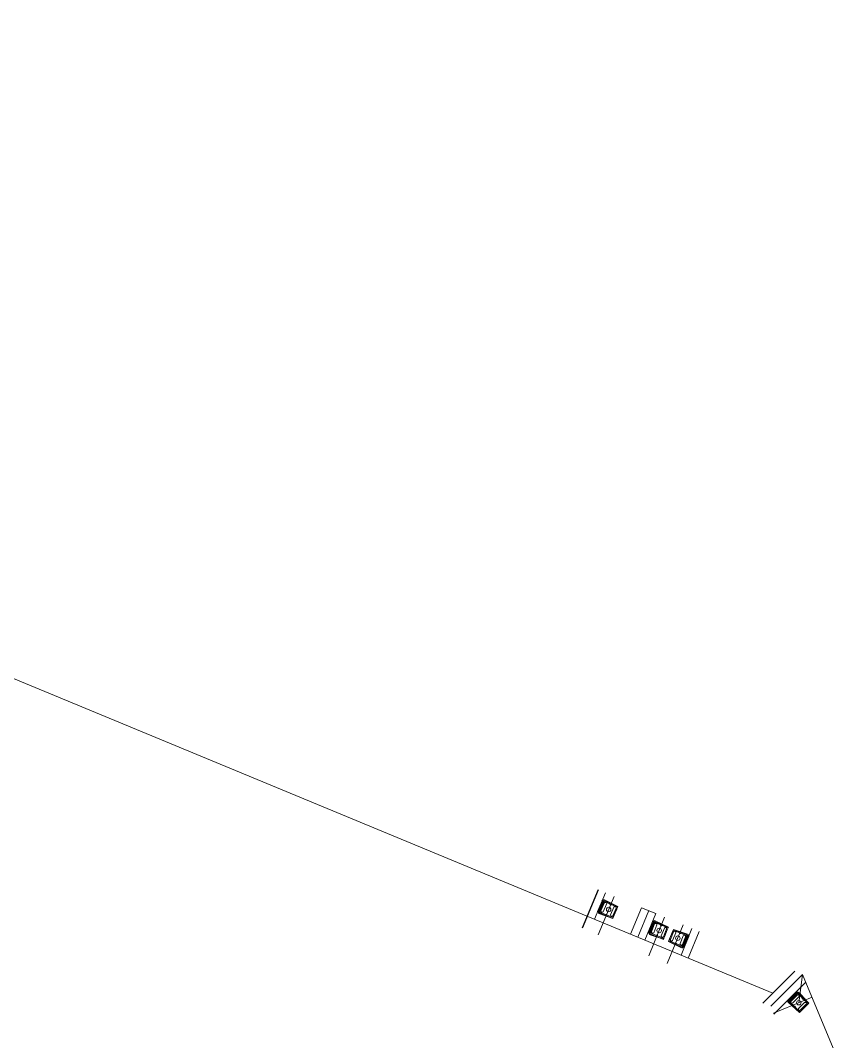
# Model space of a CAD drawing. Header units: inches. Extents: x 22832 to 50984, y 11340 to 27275.
# Drawn here: x 23868.4 to 24026.7, y 13928.1 to 14124.2 of the extents above; entities that cross this region are included whole.
import ezdxf

# ---------------------------------------------------------------- set-up
doc = ezdxf.new("R2010")
doc.units = ezdxf.units.IN
doc.header["$MEASUREMENT"] = 0
doc.layers.get('0').update_dxf_attribs({"color": 8, "lineweight": 9})
doc.layers.add('FOUNDATION', color=7, linetype='Continuous', lineweight=30)

msp = doc.modelspace()

# ---------------------------------------------------------------- linework, layer by layer
for p, q in [((23979.22085, 13953.06377), (23980.0822, 13955.14325)), ((23980.52779, 13955.13376), (23980.30649, 13955.22543)), ((23983.11911, 13954.06077), (23980.52946, 13955.13343)), ((23983.11727, 13954.05451), (23980.55768, 13955.30428)), ((23979.42931, 13953.20592), (23979.34778, 13953.00909)), ((23979.43156, 13953.20926), (23980.1774, 13955.00987)), ((23979.54336, 13953.11598), (23980.30656, 13954.95851)), ((23979.78424, 13953.3343), (23979.67746, 13953.07652)), ((23980.38455, 13954.78357), (23979.78048, 13953.32522)), ((23979.86373, 13953.20533), (23980.47972, 13954.69248)), ((23980.30736, 13954.95818), (23980.17933, 13955.01121)), ((23980.29463, 13953.01831), (23980.91365, 13954.51274)), ((23980.42079, 13955.02008), (23980.32006, 13955.06181)), ((23980.44683, 13954.93395), (23980.37617, 13954.76335)), ((23980.41802, 13955.02192), (23983.06401, 13953.92592)), ((23980.45399, 13954.93277), (23980.47803, 13954.99079)), ((23981.7358, 13952.4299), (23982.35179, 13953.91704)), ((23982.1667, 13952.24287), (23982.78572, 13953.7373)), ((23982.28867, 13952.05408), (23983.0076, 13953.78974)), ((23982.36691, 13952.24481), (23982.90661, 13953.54776)), ((23982.97078, 13953.70268), (23983.11911, 13954.06077)), ((23979.34778, 13953.00909), (23979.22195, 13953.06122)), ((23979.56885, 13952.81431), (23982.15849, 13951.74165)), ((23979.63006, 13952.96575), (23982.22165, 13951.89228)), ((23979.67889, 13953.0615), (23979.63683, 13952.95996)), ((23982.16072, 13951.74519), (23979.64829, 13952.61355)), ((23982.15849, 13951.74165), (23982.30768, 13952.1018)), ((23990.22853, 13951.11559), (23990.00723, 13951.20725)), ((23992.81801, 13950.03633), (23990.25842, 13951.28611)), ((23989.13229, 13949.19108), (23989.87813, 13950.99169)), ((23989.2441, 13949.0978), (23990.0073, 13950.94033)), ((23989.48498, 13949.31613), (23989.3782, 13949.05834)), ((23990.08528, 13950.7654), (23989.48121, 13949.30705)), ((23989.56446, 13949.18716), (23990.18046, 13950.6743)), ((23990.00809, 13950.94), (23989.88007, 13950.99303)), ((23989.99537, 13949.00013), (23990.61438, 13950.49456)), ((23990.12152, 13951.00191), (23990.02079, 13951.04363)), ((23990.14757, 13950.91577), (23990.07691, 13950.74518)), ((23990.11876, 13951.00374), (23992.76474, 13949.90774)), ((23990.15473, 13950.91459), (23990.17876, 13950.97261)), ((23992.81984, 13950.04259), (23990.2302, 13951.11526)), ((23991.43653, 13948.41172), (23992.05253, 13949.89886)), ((23991.86744, 13948.22469), (23992.48645, 13949.71913)), ((23992.06765, 13948.22663), (23992.60735, 13949.52958)), ((23992.67152, 13949.68451), (23992.81984, 13950.04259)), ((23992.97785, 13947.62648), (23993.69678, 13949.36214)), ((23993.66126, 13949.27454), (23993.80958, 13949.63263)), ((23996.39917, 13948.40231), (23993.75319, 13949.49831)), ((23993.80645, 13949.6269), (23996.50008, 13948.70072)), ((23993.80958, 13949.63263), (23996.39923, 13948.55996)), ((23989.04852, 13948.99092), (23988.92268, 13949.04304)), ((23989.13005, 13949.18774), (23989.04852, 13948.99092)), ((23989.26959, 13948.79613), (23991.85923, 13947.72347)), ((23989.3308, 13948.94758), (23991.92238, 13947.87411)), ((23989.37963, 13949.04333), (23989.33757, 13948.94178)), ((23991.86146, 13947.72701), (23989.34903, 13948.59537)), ((23991.85923, 13947.72347), (23992.00841, 13948.08362)), ((23992.84897, 13947.31351), (23992.99815, 13947.67366)), ((23995.43861, 13946.24084), (23992.84897, 13947.31351)), ((23992.8499, 13947.31759), (23995.24048, 13946.15505)), ((23995.50242, 13946.39121), (23992.91083, 13947.46468)), ((23993.05739, 13947.81667), (23993.59709, 13949.11962)), ((23993.19759, 13947.67373), (23993.8166, 13949.16816)), ((23993.63453, 13947.50128), (23994.25052, 13948.98842)), ((23995.06966, 13946.89829), (23995.68867, 13948.39272)), ((23995.5066, 13946.72584), (23996.12259, 13948.21299)), ((23996.25431, 13948.2101), (23995.65024, 13946.75175)), ((23995.66995, 13946.43613), (23996.43315, 13948.27866)), ((23995.81497, 13946.42303), (23996.5608, 13948.22364)), ((23995.86108, 13946.17116), (23996.72243, 13948.25064)), ((23996.3166, 13948.36048), (23996.24593, 13948.18988)), ((23996.3107, 13948.3647), (23996.33473, 13948.42273)), ((23996.39592, 13948.40297), (23996.49665, 13948.36124)), ((23996.40064, 13948.55901), (23996.62194, 13948.46735)), ((23996.43236, 13948.27899), (23996.56038, 13948.22596)), ((23995.5356, 13946.49344), (23995.49354, 13946.3919)), ((23995.654, 13946.76083), (23995.54722, 13946.50305)), ((23995.81419, 13946.41908), (23995.73266, 13946.22225)), ((23995.73266, 13946.22225), (23995.8585, 13946.17013)), ((24017.41811, 13937.65649), (24015.82655, 13936.06493)), ((24017.36656, 13937.4095), (24017.5172, 13937.56014)), ((24017.5172, 13937.56014), (24017.42089, 13937.65645)), ((24016.00583, 13935.65688), (24015.83646, 13935.82626)), ((24017.99389, 13933.67753), (24015.85973, 13935.56401)), ((24016.08369, 13935.92773), (24015.98571, 13936.02572)), ((24017.36433, 13937.40614), (24015.9862, 13936.02802)), ((24016.06991, 13935.79924), (24015.99281, 13935.87634)), ((24017.9888, 13933.67344), (24016.00678, 13935.65546)), ((24016.06716, 13935.8011), (24018.0923, 13933.77595)), ((24017.4933, 13937.33855), (24016.08309, 13935.92834)), ((24016.16329, 13935.80198), (24016.11888, 13935.75757)), ((24016.15946, 13935.80814), (24016.29002, 13935.93871)), ((24016.27455, 13935.92323), (24017.39072, 13937.03941)), ((24017.53334, 13937.00837), (24016.39513, 13935.87016)), ((24017.87103, 13936.68184), (24016.72724, 13935.53805)), ((24017.38377, 13937.03246), (24017.58107, 13937.22976)), ((24017.59549, 13937.23418), (24017.67321, 13937.3119)), ((24017.66527, 13937.31594), (24019.64878, 13935.33242)), ((24017.78176, 13937.43044), (24019.76378, 13935.44842)), ((24018.96616, 13935.57555), (24017.82795, 13934.43734)), ((24019.76136, 13935.445), (24017.99764, 13937.43388)), ((24018.26287, 13933.9475), (24017.9888, 13933.67344)), ((24019.30385, 13935.24902), (24018.16006, 13934.10523)), ((24019.52495, 13935.20859), (24018.19653, 13933.88017)), ((24019.37868, 13935.06331), (24018.38144, 13934.06608)), ((24019.76378, 13935.44842), (24019.48813, 13935.17277))]:
    msp.add_line(p, q)
for centre in [(23981.34625, 13953.44394), (23991.04699, 13949.42576), (23994.62702, 13947.94286), (24017.88024, 13935.54739)]:
    msp.add_circle(centre, 0.42938)
for centre, radius, start, end in [((23980.25042, 13955.03895), 0.19473, 73.2640554, 164.3558576), ((23980.40354, 13955.01158), 0.33081, 62.2271098, 152.8334087), ((23979.83595, 13953.13028), 0.41361, 169.4628377, 229.5425005), ((23979.73359, 13953.25497), 0.09234, 258.1766562, 56.8233438), ((23980.09333, 13953.14599), 0.23838, 167.3865312, 327.6134688), ((23980.27984, 13954.95084), 0.11803, 70.0789286, 157.7154334), ((23980.33449, 13954.70566), 0.09234, 258.1766562, 56.8233438), ((23980.38517, 13954.96208), 0.06774, 335.4708992, 73.6033548), ((23980.68539, 13954.57535), 0.23485, 336.9979927, 158.0020073), ((23981.76337, 13954.50757), 0.16042, 179.3358908, 321.674648), ((23982.55747, 13953.79991), 0.23485, 336.9979927, 158.0020073), ((23982.93096, 13953.62956), 0.08503, 61.3611199, 253.6388801), ((23979.73824, 13952.9671), 0.36481, 156.6956208, 255.7263497), ((23979.66727, 13953.08503), 0.12913, 169.5422177, 252.1592873), ((23979.61621, 13953.11381), 0.07342, 179.4341662, 328.8746839), ((23980.87901, 13952.39022), 0.15198, 358.2209144, 136.7790856), ((23981.9654, 13952.37055), 0.23838, 167.3865312, 327.6134688), ((23982.32483, 13952.17859), 0.08011, 57.5605185, 257.4394815), ((23989.95115, 13951.02077), 0.19473, 73.2640554, 164.3558576), ((23990.10427, 13950.9934), 0.33081, 62.2271098, 152.8334087), ((23989.43433, 13949.23679), 0.09234, 258.1766562, 56.8233438), ((23989.98057, 13950.93266), 0.11803, 70.0789286, 157.7154334), ((23990.03523, 13950.68748), 0.09234, 258.1766562, 56.8233438), ((23990.08591, 13950.94391), 0.06774, 335.4708992, 73.6033548), ((23990.38613, 13950.55717), 0.23485, 336.9979927, 158.0020073), ((23991.4641, 13950.48939), 0.16042, 179.3358908, 321.674648), ((23992.2582, 13949.78174), 0.23485, 336.9979927, 158.0020073), ((23992.6317, 13949.61138), 0.08503, 61.3611199, 253.6388801), ((23993.63771, 13949.19468), 0.08503, 241.3611199, 73.6388801), ((23994.02227, 13949.05103), 0.23485, 336.9979927, 158.0020073), ((23989.43898, 13948.94892), 0.36481, 156.6956208, 255.7263497), ((23989.53669, 13949.11211), 0.41361, 169.4628377, 229.5425005), ((23989.368, 13949.06685), 0.12913, 169.5422177, 252.1592873), ((23989.31694, 13949.09563), 0.07342, 179.4341662, 328.8746839), ((23989.79407, 13949.12781), 0.23838, 167.3865312, 327.6134688), ((23990.57975, 13948.37204), 0.15198, 358.2209144, 136.7790856), ((23991.66614, 13948.35238), 0.23838, 167.3865312, 327.6134688), ((23992.02557, 13948.16041), 0.08011, 57.5605185, 257.4394815), ((23993.04032, 13947.74009), 0.08011, 237.5605185, 77.4394815), ((23993.43021, 13947.62167), 0.23838, 167.3865312, 327.6134688), ((23995.08417, 13948.98991), 0.16042, 173.325352, 315.6641092), ((23995.89434, 13948.2756), 0.23485, 336.9979927, 158.0020073), ((23996.23461, 13948.11961), 0.09234, 78.1766562, 236.8233438), ((23996.38009, 13948.33677), 0.06774, 61.3966452, 159.5291008), ((23996.44662, 13948.25433), 0.11803, 337.2845666, 64.9210714), ((23996.40211, 13948.38475), 0.33081, 342.1665913, 72.7728902), ((23996.52973, 13948.29583), 0.19473, 330.6441424, 61.7359446), ((23994.21231, 13946.86738), 0.15198, 358.2209144, 136.7790856), ((23995.30228, 13946.84624), 0.23838, 167.3865312, 327.6134688), ((23995.42688, 13946.46865), 0.36481, 239.2736503, 338.3043792), ((23995.47317, 13946.65313), 0.41361, 265.4574995, 325.5371623), ((23995.56045, 13946.50186), 0.12913, 242.8407127, 325.4577823), ((23995.63372, 13946.66892), 0.09234, 78.1766562, 236.8233438), ((23995.61691, 13946.4861), 0.07342, 166.1253161, 315.5658338), ((24017.59205, 13937.06276), 0.41361, 62.9574995, 123.0371623), ((24017.70542, 13937.21548), 0.36481, 36.7736503, 135.8043792), ((24016.07116, 13935.81844), 0.33081, 139.6665913, 230.2728902), ((24015.98728, 13935.94943), 0.19473, 128.1441424, 219.2359446), ((24016.07995, 13935.95596), 0.11803, 134.7845666, 222.4210714), ((24016.10986, 13935.85434), 0.06774, 218.8966452, 317.0291008), ((24016.32737, 13935.9993), 0.09234, 235.6766562, 34.3233438), ((24016.58205, 13935.72497), 0.23485, 134.4979927, 315.5020073), ((24017.43769, 13937.10961), 0.09234, 235.6766562, 34.3233438), ((24017.52318, 13937.27208), 0.07342, 323.6253161, 113.0658338), ((24017.56931, 13937.23592), 0.12913, 40.3407127, 122.9577823), ((24017.67604, 13936.81896), 0.23838, 324.8865312, 125.1134688), ((24018.67494, 13936.38231), 0.15198, 155.7209144, 294.2790856), ((24019.10886, 13935.38614), 0.23838, 324.8865312, 125.1134688), ((24017.05719, 13934.75499), 0.16042, 330.825352, 113.1641092), ((24018.01487, 13934.29215), 0.23485, 134.4979927, 315.5020073), ((24018.31519, 13934.01227), 0.08503, 38.8611199, 231.1388801), ((24019.42375, 13935.12753), 0.08011, 35.0605185, 234.9394815)]:
    msp.add_arc(centre, radius, start, end)
at = {"layer": 'FOUNDATION', "lineweight": 9}
for p, q in [((24012.89364, 13937.4), (23561.85891, 14124.2247)), ((23979.33828, 13957.25225), (23977.23352, 13952.17091)), ((23980.7241, 13956.67822), (23978.61934, 13951.59688)), ((23987.65319, 13953.80809), (23985.54844, 13948.72676)), ((23989.03901, 13953.23407), (23986.93425, 13948.15273)), ((23987.65319, 13953.80809), (23990.42483, 13952.66004)), ((23990.42483, 13952.66004), (23988.32007, 13947.57871)), ((23997.35393, 13949.78992), (23995.24917, 13944.70858)), ((23998.73975, 13949.21589), (23996.63499, 13944.13456)), ((24010.98022, 13935.48659), (24017.10316, 13941.60952)), ((24012.48022, 13934.86526), (24018.60316, 13940.9882)), ((24012.48022, 13934.86526), (24018.60316, 13940.9882)), ((24013.10154, 13933.36526), (24019.22448, 13939.4882)), ((24018.60316, 13940.9882), (24026.65737, 13921.5436))]:
    msp.add_line(p, q, dxfattribs=at)
at = {"layer": 'FOUNDATION', "lineweight": 30}
msp.add_line((23979.33828, 13957.25225), (23976.27681, 13949.86121), dxfattribs=at)
at = {"layer": 'FOUNDATION', "color": 6, "lineweight": 9}
for p, q in [((23982.39863, 13955.98461), (23979.33716, 13948.59357)), ((23992.09936, 13951.96643), (23989.0379, 13944.57539)), ((23995.6794, 13950.48353), (23992.61793, 13943.0925)), ((24017.88024, 13935.54739), (24018.60316, 13940.9882)), ((24020.42091, 13936.59977), (24013.02987, 13933.5383))]:
    msp.add_line(p, q, dxfattribs=at)

doc.saveas('drawing.dxf')
